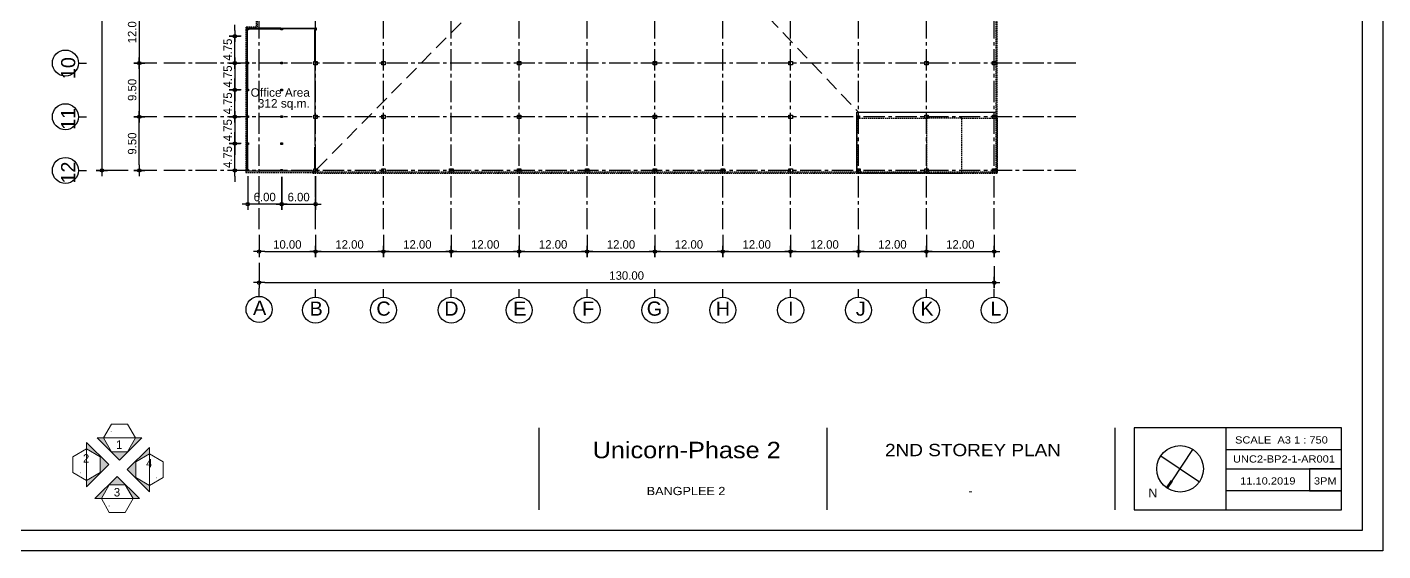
# Model space of a CAD drawing. Extents: x 692141 to 693595, y 1492301 to 1494225.
# Drawn here: x 692340.2 to 692579.9, y 1493155.4 to 1493248.1 of the extents above; entities that cross this region are included whole.
import ezdxf
from ezdxf.enums import TextEntityAlignment as Align

# ---------------------------------------------------------------- set-up
doc = ezdxf.new("R2010")
doc.units = 0
doc.header["$MEASUREMENT"] = 0
doc.linetypes.add('CENTER2', pattern=[1.125, 0.75, -0.125, 0.125, -0.125])
doc.linetypes.add('HIDDEN', pattern=[0.375, 0.25, -0.125])
for name, color, linetype in [('A-COLUMN', 3, 'Continuous'), ('A-dimension', 1, 'Continuous'), ('A-WALL', 2, 'Continuous'), ('AREA', 8, 'Continuous'), ('Arrow dim', 2, 'Continuous'), ('Arrow dim2', 1, 'Continuous'), ('det1', 2, 'Continuous'), ('Grid', 8, 'CENTER2'), ('Layer1', 1, 'Continuous'), ('Layer8', 8, 'Continuous'), ('R', 12, 'Continuous'), ('SYM', 7, 'Continuous'), ('T3', 6, 'Continuous'), ('TEX-THAI', 7, 'Continuous')]:
    doc.layers.add(name, color=color, linetype=linetype)
doc.layers.add('G-ANNO-SYMB', color=7, linetype='Continuous', lineweight=5)
doc.styles.add('ARIAL', font='arial.ttf')
doc.styles.add('Browallia New', font='Browallia New.ttf', dxfattribs={"height": 2000})
doc.styles.add('Browallia New_2', font='Browallia New.ttf', dxfattribs={"width": 0.8, "height": 900})
doc.styles.add('MASTER', font='CordiaUPC.ttf')
doc.styles.add('SU', font='micross.ttf')
doc.dimstyles.new('1000-CC', dxfattribs={"dimtxt": 1.5, "dimasz": 1, "dimexe": 1, "dimexo": 1, "dimgap": 0.5, "dimtad": 1, "dimzin": 0, "dimdsep": 46, "dimtxsty": 'MASTER', "dimblk": 'J-01', "dimcen": 0.09, "dimdle": 1, "dimclrd": 1, "dimclre": 8, "dimclrt": 3, "dimadec": 0, "dimazin": 0, "dimtfac": 1, "dimtix": 1, "dimtmove": 2, "dimatfit": 3, "dimldrblk": 'DOT', "dimfxl": 1, "dimtolj": 1, "dimtzin": 0, "dimarcsym": 0})

# ---------------------------------------------------------------- blocks, each defined once
blk = doc.blocks.new('A$C45E11594')
at = {"layer": 'R'}
blk.add_hatch(color=256, dxfattribs=at).paths.add_polyline_path([(-0.9, 6.22), (-1.39, 6.13), (-2.09, 9.94, -0.012348), (-1.6, 10.03)])
at = {"layer": 'SYM', "color": 7}
for p, q in [((-2.09, 9.95), (-1.39, 6.13)), ((-1.6, 10.04), (-0.9, 6.22)), ((-0.9, 6.22), (-1.39, 6.13))]:
    blk.add_line(p, q, dxfattribs=at)
at = {"layer": 'SYM', "color": 1}
for p, q in [((-1.14, 6.18), (1.85, -9.99)), ((9.99, 1.85), (-9.99, -1.85))]:
    blk.add_line(p, q, dxfattribs=at)
blk.add_circle((0, 0), 10.16, dxfattribs=at)
blk = doc.blocks.new('Elevation - INFRA-AR_ELEVATION MARK_BODY-503778-500_01_LEVEL 1')
at = {"layer": 'G-ANNO-SYMB'}
for p, q in [((-3.75, 6.5), (-7.5, 0)), ((3.75, 6.5), (-3.75, 6.5)), ((7.5, 0), (3.75, 6.5)), ((-7.5, 0), (7.5, 0)), ((-7.5, 0), (-3.75, -6.5)), ((3.75, -6.5), (7.5, 0)), ((-3.75, -6.5), (3.75, -6.5))]:
    blk.add_line(p, q, dxfattribs=at)
blk = doc.blocks.new('Elevation - UP-504461-500_01_LEVEL 1')
at = {"layer": 'G-ANNO-SYMB'}
blk.add_hatch(color=256, dxfattribs=at).paths.add_polyline_path([(-7.5, 0), (-10.5, 0), (0, 10.5), (10.5, 0), (7.5, 0), (3.75, 6.5), (-3.75, 6.5)], flags=0)
for p, q in [((0, 10.5), (-10.5, 0)), ((-7.5, 0), (-3.75, 6.5)), ((-3.75, 6.5), (3.75, 6.5)), ((10.5, 0), (0, 10.5)), ((3.75, 6.5), (7.5, 0)), ((-10.5, 0), (-7.5, 0)), ((7.5, 0), (10.5, 0))]:
    blk.add_line(p, q, dxfattribs=at)
blk = doc.blocks.new('J-01')
at = {"layer": 'Arrow dim'}
blk.add_circle((0, 0), 0.3, dxfattribs=at)
at = {"layer": 'Arrow dim2'}
for p, q in [((-1, 0), (1, 0)), ((0, -1), (0, 1))]:
    blk.add_line(p, q, dxfattribs=at)
blk = doc.blocks.new('*D280')
at = {"layer": 'A-dimension', "color": 8, "lineweight": -2, "transparency": 16777216}
for p, q in [((692357.57, 1493344.69), (692352.41, 1493344.69)), ((692358.02, 1493222.69), (692352.41, 1493222.69))]:
    blk.add_line(p, q, dxfattribs=at)
at = {"layer": 'A-dimension', "color": 1, "lineweight": -2, "transparency": 16777216}
blk.add_line((692353.41, 1493343.69), (692353.41, 1493223.69), dxfattribs=at)
at = {"layer": 'Defpoints', "color": 0, "transparency": 16777216}
for p in [(692358.57, 1493344.69), (692353.41, 1493222.69), (692359.02, 1493222.69)]:
    blk.add_point(p, dxfattribs=at)
at = {"layer": 'A-dimension', "color": 1, "lineweight": -2, "transparency": 16777216}
for p, rotation in [((692353.41, 1493344.69), 90), ((692353.41, 1493222.69), 270)]:
    blk.add_blockref('J-01', p, dxfattribs=dict(at, rotation=rotation))
at = {"layer": 'A-dimension', "color": 3, "transparency": 16777216, "insert": (692352.15, 1493283.69), "char_height": 1.5, "attachment_point": 5, "rotation": 90, "style": 'MASTER'}
blk.add_mtext('\\A1;122.00', dxfattribs=at)
blk = doc.blocks.new('_Dot')
at = {"color": 0, "linetype": 'ByBlock', "lineweight": -2}
blk.add_line((-0.5, 0), (-1, 0), dxfattribs=at)
at = {"color": 0, "linetype": 'ByBlock', "const_width": 0.5}
blk.add_lwpolyline([(-0.25, 0, 1), (0.25, 0, 1)], format="xyb", close=True, dxfattribs=at)
blk = doc.blocks.new('*D288')
at = {"layer": 'A-dimension', "color": 8, "lineweight": -2, "transparency": 16777216}
for p, q in [((692363.12, 1493253.69), (692359.02, 1493253.69)), ((692363.12, 1493241.69), (692359.02, 1493241.69))]:
    blk.add_line(p, q, dxfattribs=at)
at = {"layer": 'A-dimension', "color": 1, "lineweight": -2, "transparency": 16777216}
blk.add_line((692360.02, 1493252.69), (692360.02, 1493242.69), dxfattribs=at)
at = {"layer": 'Defpoints', "color": 0, "transparency": 16777216}
for p in [(692364.12, 1493253.69), (692360.02, 1493241.69), (692364.12, 1493241.69)]:
    blk.add_point(p, dxfattribs=at)
at = {"layer": 'A-dimension', "color": 1, "lineweight": -2, "transparency": 16777216}
for p, rotation in [((692360.02, 1493253.69), 90), ((692360.02, 1493241.69), 270)]:
    blk.add_blockref('J-01', p, dxfattribs=dict(at, rotation=rotation))
at = {"layer": 'A-dimension', "color": 3, "transparency": 16777216, "insert": (692358.76, 1493247.69), "char_height": 1.5, "attachment_point": 5, "rotation": 90, "style": 'MASTER'}
blk.add_mtext('\\A1;12.00', dxfattribs=at)
blk = doc.blocks.new('*D289')
at = {"layer": 'A-dimension', "color": 8, "lineweight": -2, "transparency": 16777216}
for p, q in [((692363.12, 1493241.69), (692359.02, 1493241.69)), ((692363.12, 1493232.19), (692359.02, 1493232.19))]:
    blk.add_line(p, q, dxfattribs=at)
at = {"layer": 'A-dimension', "color": 1, "lineweight": -2, "transparency": 16777216}
blk.add_line((692360.02, 1493240.69), (692360.02, 1493233.19), dxfattribs=at)
at = {"layer": 'Defpoints', "color": 0, "transparency": 16777216}
for p in [(692364.12, 1493241.69), (692360.02, 1493232.19), (692364.12, 1493232.19)]:
    blk.add_point(p, dxfattribs=at)
at = {"layer": 'A-dimension', "color": 1, "lineweight": -2, "transparency": 16777216}
for p, rotation in [((692360.02, 1493241.69), 90), ((692360.02, 1493232.19), 270)]:
    blk.add_blockref('J-01', p, dxfattribs=dict(at, rotation=rotation))
at = {"layer": 'A-dimension', "color": 3, "transparency": 16777216, "insert": (692358.76, 1493236.94), "char_height": 1.5, "attachment_point": 5, "rotation": 90, "style": 'MASTER'}
blk.add_mtext('\\A1;9.50', dxfattribs=at)
blk = doc.blocks.new('*D290')
at = {"layer": 'A-dimension', "color": 8, "lineweight": -2, "transparency": 16777216}
for p, q in [((692363.12, 1493232.19), (692359.02, 1493232.19)), ((692363.12, 1493222.69), (692359.02, 1493222.69))]:
    blk.add_line(p, q, dxfattribs=at)
at = {"layer": 'A-dimension', "color": 1, "lineweight": -2, "transparency": 16777216}
blk.add_line((692360.02, 1493223.69), (692360.02, 1493231.19), dxfattribs=at)
at = {"layer": 'Defpoints', "color": 0, "transparency": 16777216}
for p in [(692360.02, 1493232.19), (692364.12, 1493232.19), (692364.12, 1493222.69)]:
    blk.add_point(p, dxfattribs=at)
at = {"layer": 'A-dimension', "color": 1, "lineweight": -2, "transparency": 16777216}
for p, rotation in [((692360.02, 1493232.19), 90), ((692360.02, 1493222.69), 270)]:
    blk.add_blockref('J-01', p, dxfattribs=dict(at, rotation=rotation))
at = {"layer": 'A-dimension', "color": 3, "transparency": 16777216, "insert": (692358.76, 1493227.44), "char_height": 1.5, "attachment_point": 5, "rotation": 90, "style": 'MASTER'}
blk.add_mtext('\\A1;9.50', dxfattribs=at)
blk = doc.blocks.new('*D834')
at = {"layer": 'A-dimension', "color": 8, "lineweight": -2, "transparency": 16777216}
for p, q in [((692379.19, 1493221.69), (692379.19, 1493215.72)), ((692385.19, 1493221.54), (692385.19, 1493215.72))]:
    blk.add_line(p, q, dxfattribs=at)
at = {"layer": 'A-dimension', "color": 1, "lineweight": -2, "transparency": 16777216}
blk.add_line((692384.19, 1493216.72), (692380.19, 1493216.72), dxfattribs=at)
at = {"layer": 'Defpoints', "color": 0, "transparency": 16777216}
for p in [(692379.19, 1493222.69), (692385.19, 1493222.54), (692379.19, 1493216.72)]:
    blk.add_point(p, dxfattribs=at)
at = {"layer": 'A-dimension', "color": 1, "lineweight": -2, "transparency": 16777216, "rotation": 180}
blk.add_blockref('J-01', (692379.19, 1493216.72), dxfattribs=at)
at = {"layer": 'A-dimension', "color": 1, "lineweight": -2, "transparency": 16777216}
blk.add_blockref('J-01', (692385.19, 1493216.72), dxfattribs=at)
at = {"layer": 'A-dimension', "color": 3, "transparency": 16777216, "insert": (692382.19, 1493217.98), "char_height": 1.5, "attachment_point": 5, "style": 'MASTER'}
blk.add_mtext('\\A1;6.00', dxfattribs=at)
blk = doc.blocks.new('*D835')
at = {"layer": 'A-dimension', "color": 1, "lineweight": -2, "transparency": 16777216}
for p, q in [((692376.91, 1493228.44), (692376.91, 1493229.44)), ((692376.91, 1493222.69), (692376.91, 1493227.44)), ((692376.91, 1493221.69), (692376.91, 1493220.69))]:
    blk.add_line(p, q, dxfattribs=at)
at = {"layer": 'A-dimension', "color": 8, "lineweight": -2, "transparency": 16777216}
for p, q in [((692378.04, 1493227.44), (692375.91, 1493227.44)), ((692378.04, 1493222.69), (692375.91, 1493222.69))]:
    blk.add_line(p, q, dxfattribs=at)
at = {"layer": 'Defpoints', "color": 0, "transparency": 16777216}
for p in [(692376.91, 1493227.44), (692379.04, 1493227.44), (692379.04, 1493222.69)]:
    blk.add_point(p, dxfattribs=at)
at = {"layer": 'A-dimension', "color": 1, "lineweight": -2, "transparency": 16777216}
for p, rotation in [((692376.91, 1493227.44), 270), ((692376.91, 1493222.69), 90)]:
    blk.add_blockref('J-01', p, dxfattribs=dict(at, rotation=rotation))
at = {"layer": 'A-dimension', "color": 3, "transparency": 16777216, "insert": (692375.65, 1493225.06), "char_height": 1.5, "attachment_point": 5, "rotation": 90, "style": 'MASTER'}
blk.add_mtext('\\A1;4.75', dxfattribs=at)
blk = doc.blocks.new('*D836')
at = {"layer": 'A-dimension', "color": 1, "lineweight": -2, "transparency": 16777216}
for p, q in [((692376.91, 1493233.19), (692376.91, 1493234.19)), ((692376.91, 1493232.19), (692376.91, 1493227.44)), ((692376.91, 1493226.44), (692376.91, 1493225.44))]:
    blk.add_line(p, q, dxfattribs=at)
at = {"layer": 'A-dimension', "color": 8, "lineweight": -2, "transparency": 16777216}
for p, q in [((692378.04, 1493232.19), (692375.91, 1493232.19)), ((692378.04, 1493227.44), (692375.91, 1493227.44))]:
    blk.add_line(p, q, dxfattribs=at)
at = {"layer": 'Defpoints', "color": 0, "transparency": 16777216}
for p in [(692379.04, 1493232.19), (692376.91, 1493227.44), (692379.04, 1493227.44)]:
    blk.add_point(p, dxfattribs=at)
at = {"layer": 'A-dimension', "color": 1, "lineweight": -2, "transparency": 16777216}
for p, rotation in [((692376.91, 1493232.19), 270), ((692376.91, 1493227.44), 90)]:
    blk.add_blockref('J-01', p, dxfattribs=dict(at, rotation=rotation))
at = {"layer": 'A-dimension', "color": 3, "transparency": 16777216, "insert": (692375.65, 1493229.81), "char_height": 1.5, "attachment_point": 5, "rotation": 90, "style": 'MASTER'}
blk.add_mtext('\\A1;4.75', dxfattribs=at)
blk = doc.blocks.new('*D837')
at = {"layer": 'A-dimension', "color": 1, "lineweight": -2, "transparency": 16777216}
for p, q in [((692376.91, 1493237.94), (692376.91, 1493238.94)), ((692376.91, 1493232.19), (692376.91, 1493236.94)), ((692376.91, 1493231.19), (692376.91, 1493230.19))]:
    blk.add_line(p, q, dxfattribs=at)
at = {"layer": 'A-dimension', "color": 8, "lineweight": -2, "transparency": 16777216}
for p, q in [((692378.04, 1493236.94), (692375.91, 1493236.94)), ((692378.04, 1493232.19), (692375.91, 1493232.19))]:
    blk.add_line(p, q, dxfattribs=at)
at = {"layer": 'Defpoints', "color": 0, "transparency": 16777216}
for p in [(692376.91, 1493236.94), (692379.04, 1493236.94), (692379.04, 1493232.19)]:
    blk.add_point(p, dxfattribs=at)
at = {"layer": 'A-dimension', "color": 1, "lineweight": -2, "transparency": 16777216}
for p, rotation in [((692376.91, 1493236.94), 270), ((692376.91, 1493232.19), 90)]:
    blk.add_blockref('J-01', p, dxfattribs=dict(at, rotation=rotation))
at = {"layer": 'A-dimension', "color": 3, "transparency": 16777216, "insert": (692375.65, 1493234.56), "char_height": 1.5, "attachment_point": 5, "rotation": 90, "style": 'MASTER'}
blk.add_mtext('\\A1;4.75', dxfattribs=at)
blk = doc.blocks.new('*D838')
at = {"layer": 'A-dimension', "color": 1, "lineweight": -2, "transparency": 16777216}
for p, q in [((692376.91, 1493242.69), (692376.91, 1493243.69)), ((692376.91, 1493241.69), (692376.91, 1493236.94)), ((692376.91, 1493235.94), (692376.91, 1493234.94))]:
    blk.add_line(p, q, dxfattribs=at)
at = {"layer": 'A-dimension', "color": 8, "lineweight": -2, "transparency": 16777216}
for p, q in [((692378.04, 1493241.69), (692375.91, 1493241.69)), ((692378.04, 1493236.94), (692375.91, 1493236.94))]:
    blk.add_line(p, q, dxfattribs=at)
at = {"layer": 'Defpoints', "color": 0, "transparency": 16777216}
for p in [(692379.04, 1493241.69), (692376.91, 1493236.94), (692379.04, 1493236.94)]:
    blk.add_point(p, dxfattribs=at)
at = {"layer": 'A-dimension', "color": 1, "lineweight": -2, "transparency": 16777216}
for p, rotation in [((692376.91, 1493241.69), 270), ((692376.91, 1493236.94), 90)]:
    blk.add_blockref('J-01', p, dxfattribs=dict(at, rotation=rotation))
at = {"layer": 'A-dimension', "color": 3, "transparency": 16777216, "insert": (692375.65, 1493239.31), "char_height": 1.5, "attachment_point": 5, "rotation": 90, "style": 'MASTER'}
blk.add_mtext('\\A1;4.75', dxfattribs=at)
blk = doc.blocks.new('*D839')
at = {"layer": 'A-dimension', "color": 1, "lineweight": -2, "transparency": 16777216}
for p, q in [((692376.91, 1493247.44), (692376.91, 1493248.44)), ((692376.91, 1493241.69), (692376.91, 1493246.44)), ((692376.91, 1493240.69), (692376.91, 1493239.69))]:
    blk.add_line(p, q, dxfattribs=at)
at = {"layer": 'A-dimension', "color": 8, "lineweight": -2, "transparency": 16777216}
for p, q in [((692378.04, 1493246.44), (692375.91, 1493246.44)), ((692378.04, 1493241.69), (692375.91, 1493241.69))]:
    blk.add_line(p, q, dxfattribs=at)
at = {"layer": 'Defpoints', "color": 0, "transparency": 16777216}
for p in [(692376.91, 1493246.44), (692379.04, 1493246.44), (692379.04, 1493241.69)]:
    blk.add_point(p, dxfattribs=at)
at = {"layer": 'A-dimension', "color": 1, "lineweight": -2, "transparency": 16777216}
for p, rotation in [((692376.91, 1493246.44), 270), ((692376.91, 1493241.69), 90)]:
    blk.add_blockref('J-01', p, dxfattribs=dict(at, rotation=rotation))
at = {"layer": 'A-dimension', "color": 3, "transparency": 16777216, "insert": (692375.65, 1493244.06), "char_height": 1.5, "attachment_point": 5, "rotation": 90, "style": 'MASTER'}
blk.add_mtext('\\A1;4.75', dxfattribs=at)

msp = doc.modelspace()

# ---------------------------------------------------------------- linework, layer by layer
at = {"color": 8}
for p, q in [((692430.704, 1493162.642), (692430.704, 1493177.148)), ((692430.704, 1493162.642), (692430.704, 1493177.148)), ((692481.651, 1493162.642), (692481.651, 1493177.148)), ((692532.597, 1493162.642), (692532.597, 1493177.148)), ((692552.165, 1493177.148), (692552.165, 1493162.642))]:
    msp.add_line(p, q, dxfattribs=at)
for points in [[(692535.929, 1493162.642), (692572.613, 1493162.642), (692572.613, 1493177.148), (692535.929, 1493177.148)], [(692535.929, 1493177.148), (692535.929, 1493162.642)]]:
    msp.add_lwpolyline(points, dxfattribs=at)
for points in [[(692552.165, 1493169.895), (692572.613, 1493169.895), (692572.613, 1493173.263), (692552.165, 1493173.263)], [(692566.906, 1493166.01), (692572.613, 1493166.01), (692572.613, 1493169.895), (692566.906, 1493169.895)], [(692552.165, 1493162.642), (692572.613, 1493162.642), (692572.613, 1493166.01), (692552.165, 1493166.01)]]:
    msp.add_lwpolyline(points, close=True, dxfattribs=at)
at = {"layer": 'A-COLUMN'}
for points in [[(692379.039, 1493247.84), (692379.339, 1493247.84), (692379.339, 1493247.54), (692379.039, 1493247.54)], [(692385.039, 1493247.84), (692385.339, 1493247.84), (692385.339, 1493247.54), (692385.039, 1493247.54)], [(692391.039, 1493247.54), (692391.339, 1493247.54), (692391.339, 1493247.84), (692391.039, 1493247.84)], [(692379.039, 1493241.84), (692379.339, 1493241.84), (692379.339, 1493241.54), (692379.039, 1493241.54)], [(692385.039, 1493241.84), (692385.339, 1493241.84), (692385.339, 1493241.54), (692385.039, 1493241.54)], [(692390.889, 1493241.99), (692391.489, 1493241.99), (692391.489, 1493241.39), (692390.889, 1493241.39)], [(692402.889, 1493241.99), (692403.489, 1493241.99), (692403.489, 1493241.39), (692402.889, 1493241.39)], [(692426.889, 1493241.99), (692427.489, 1493241.99), (692427.489, 1493241.39), (692426.889, 1493241.39)], [(692450.889, 1493241.99), (692451.489, 1493241.99), (692451.489, 1493241.39), (692450.889, 1493241.39)], [(692474.889, 1493241.99), (692475.489, 1493241.99), (692475.489, 1493241.39), (692474.889, 1493241.39)], [(692498.889, 1493241.99), (692499.489, 1493241.99), (692499.489, 1493241.39), (692498.889, 1493241.39)], [(692510.889, 1493241.99), (692511.489, 1493241.99), (692511.489, 1493241.39), (692510.889, 1493241.39)], [(692379.039, 1493237.09), (692379.339, 1493237.09), (692379.339, 1493236.79), (692379.039, 1493236.79)], [(692385.039, 1493237.09), (692385.339, 1493237.09), (692385.339, 1493236.79), (692385.039, 1493236.79)], [(692379.039, 1493232.34), (692379.339, 1493232.34), (692379.339, 1493232.04), (692379.039, 1493232.04)], [(692385.039, 1493232.34), (692385.339, 1493232.34), (692385.339, 1493232.04), (692385.039, 1493232.04)], [(692390.889, 1493232.49), (692391.489, 1493232.49), (692391.489, 1493231.89), (692390.889, 1493231.89)], [(692402.889, 1493232.49), (692403.489, 1493232.49), (692403.489, 1493231.89), (692402.889, 1493231.89)], [(692426.889, 1493232.49), (692427.489, 1493232.49), (692427.489, 1493231.89), (692426.889, 1493231.89)], [(692450.889, 1493232.49), (692451.489, 1493232.49), (692451.489, 1493231.89), (692450.889, 1493231.89)], [(692474.889, 1493232.49), (692475.489, 1493232.49), (692475.489, 1493231.89), (692474.889, 1493231.89)], [(692487.039, 1493232.34), (692487.339, 1493232.34), (692487.339, 1493232.04), (692487.039, 1493232.04)], [(692498.889, 1493232.49), (692499.489, 1493232.49), (692499.489, 1493231.89), (692498.889, 1493231.89)], [(692510.889, 1493232.49), (692511.489, 1493232.49), (692511.489, 1493231.89), (692510.889, 1493231.89)], [(692379.039, 1493227.59), (692379.339, 1493227.59), (692379.339, 1493227.29), (692379.039, 1493227.29)], [(692385.039, 1493227.59), (692385.339, 1493227.59), (692385.339, 1493227.29), (692385.039, 1493227.29)], [(692379.039, 1493222.84), (692379.339, 1493222.84), (692379.339, 1493222.54), (692379.039, 1493222.54)], [(692379.039, 1493222.84), (692379.339, 1493222.84), (692379.339, 1493222.54), (692379.039, 1493222.54)], [(692385.039, 1493222.84), (692385.339, 1493222.84), (692385.339, 1493222.54), (692385.039, 1493222.54)], [(692385.039, 1493222.84), (692385.339, 1493222.84), (692385.339, 1493222.54), (692385.039, 1493222.54)], [(692390.889, 1493222.99), (692391.489, 1493222.99), (692391.489, 1493222.39), (692390.889, 1493222.39)], [(692402.889, 1493222.99), (692403.489, 1493222.99), (692403.489, 1493222.39), (692402.889, 1493222.39)], [(692414.889, 1493222.99), (692415.489, 1493222.99), (692415.489, 1493222.39), (692414.889, 1493222.39)], [(692426.889, 1493222.99), (692427.489, 1493222.99), (692427.489, 1493222.39), (692426.889, 1493222.39)], [(692438.889, 1493222.99), (692439.489, 1493222.99), (692439.489, 1493222.39), (692438.889, 1493222.39)], [(692450.889, 1493222.99), (692451.489, 1493222.99), (692451.489, 1493222.39), (692450.889, 1493222.39)], [(692462.889, 1493222.99), (692463.489, 1493222.99), (692463.489, 1493222.39), (692462.889, 1493222.39)], [(692474.889, 1493222.99), (692475.489, 1493222.99), (692475.489, 1493222.39), (692474.889, 1493222.39)], [(692486.889, 1493222.99), (692487.489, 1493222.99), (692487.489, 1493222.39), (692486.889, 1493222.39)], [(692498.889, 1493222.99), (692499.489, 1493222.99), (692499.489, 1493222.39), (692498.889, 1493222.39)], [(692510.889, 1493222.99), (692511.489, 1493222.99), (692511.489, 1493222.39), (692510.889, 1493222.39)]]:
    msp.add_lwpolyline(points, close=True, dxfattribs=at)
at = {"layer": 'A-WALL'}
for points in [[(692385.039, 1493247.84), (692379.339, 1493247.84), (692379.339, 1493247.74), (692385.039, 1493247.74)], [(692385.339, 1493247.84), (692391.039, 1493247.84), (692391.039, 1493247.74), (692385.339, 1493247.74)], [(692379.039, 1493247.54), (692379.039, 1493241.84), (692379.139, 1493241.84), (692379.139, 1493247.54)], [(692391.039, 1493241.99), (692391.039, 1493247.54), (692391.139, 1493247.54), (692391.139, 1493241.99)], [(692379.039, 1493237.09), (692379.039, 1493241.54), (692379.139, 1493241.54), (692379.139, 1493237.09)], [(692391.039, 1493241.39), (692391.039, 1493232.49), (692391.139, 1493232.49), (692391.139, 1493241.39)], [(692379.039, 1493236.79), (692379.039, 1493232.34), (692379.139, 1493232.34), (692379.139, 1493236.79)], [(692379.039, 1493232.04), (692379.039, 1493227.59), (692379.139, 1493227.59), (692379.139, 1493232.04)], [(692391.039, 1493231.89), (692391.039, 1493227.09), (692391.139, 1493227.09), (692391.139, 1493231.89)], [(692379.039, 1493222.84), (692379.039, 1493227.29), (692379.139, 1493227.29), (692379.139, 1493222.84)], [(692391.039, 1493222.99), (692391.039, 1493226.79), (692391.139, 1493226.79), (692391.139, 1493222.99)], [(692379.339, 1493222.64), (692385.039, 1493222.64), (692385.039, 1493222.54), (692379.339, 1493222.54)], [(692385.339, 1493222.64), (692390.889, 1493222.64), (692390.889, 1493222.54), (692385.339, 1493222.54)]]:
    msp.add_lwpolyline(points, close=True, dxfattribs=at)
msp.add_lwpolyline([(692486.889, 1493222.99), (692486.889, 1493232.99), (692511.389, 1493232.99)], dxfattribs=at)
at = {"layer": 'AREA', "linetype": 'HIDDEN'}
for points in [[(692486.939, 1493222.19), (692486.939, 1493231.94), (692499.189, 1493231.94), (692499.189, 1493222.19)], [(692499.189, 1493231.94), (692499.189, 1493222.19), (692505.439, 1493222.19), (692505.439, 1493231.94)], [(692505.439, 1493222.19), (692505.439, 1493231.94), (692511.689, 1493231.94), (692511.689, 1493222.19)]]:
    msp.add_lwpolyline(points, close=True, dxfattribs=at)
at = {"layer": 'det1', "color": 9}
msp.add_lwpolyline([(692272.129, 1493371.274), (692579.909, 1493371.274), (692579.909, 1493155.373), (692272.129, 1493155.373)], close=True, dxfattribs=at)
at = {"layer": 'det1', "color": 8}
msp.add_lwpolyline([(692576.275, 1493159.007), (692275.764, 1493159.007), (692275.764, 1493367.64), (692576.275, 1493367.64)], close=True, dxfattribs=at)
at = {"layer": 'Grid', "ltscale": 5}
for points in [[(692381.189, 1493212.273), (692381.189, 1493359.356)], [(692391.189, 1493212.273), (692391.189, 1493359.356)], [(692403.189, 1493212.273), (692403.189, 1493359.356)], [(692415.189, 1493212.273), (692415.189, 1493359.356)], [(692427.189, 1493212.273), (692427.189, 1493359.356)], [(692439.189, 1493212.273), (692439.189, 1493359.356)], [(692451.189, 1493212.273), (692451.189, 1493359.356)], [(692463.189, 1493212.273), (692463.189, 1493359.356)], [(692475.189, 1493212.273), (692475.189, 1493359.356)], [(692487.189, 1493212.273), (692487.189, 1493359.356)], [(692499.189, 1493212.273), (692499.189, 1493359.356)], [(692511.189, 1493212.273), (692511.189, 1493359.356)], [(692525.6, 1493241.69), (692364.118, 1493241.69)], [(692525.6, 1493232.19), (692364.118, 1493232.19)], [(692525.6, 1493222.69), (692364.118, 1493222.69)]]:
    msp.add_lwpolyline(points, dxfattribs=at)
at = {"layer": 'Layer1', "linetype": 'HIDDEN'}
for points in [[(692380.889, 1493248.09), (692380.889, 1493344.99), (692511.489, 1493344.99), (692511.489, 1493222.39), (692390.889, 1493222.39), (692390.889, 1493222.54), (692390.689, 1493222.54), (692390.689, 1493222.19), (692511.689, 1493222.19), (692511.689, 1493345.19), (692380.689, 1493345.19), (692380.689, 1493248.09)], [(692380.689, 1493247.84), (692380.689, 1493248.04), (692378.839, 1493248.04), (692378.839, 1493222.34), (692390.689, 1493222.34)]]:
    msp.add_lwpolyline(points, dxfattribs=at)
at = {"layer": 'Layer1'}
for points in [[(692349.249, 1493241.69), (692350.676, 1493241.69)], [(692349.249, 1493232.19), (692350.676, 1493232.19)], [(692349.249, 1493222.69), (692350.676, 1493222.69)], [(692381.189, 1493200.41), (692381.189, 1493201.837)], [(692391.189, 1493200.275), (692391.189, 1493201.702)], [(692403.189, 1493200.275), (692403.189, 1493201.702)], [(692415.189, 1493200.275), (692415.189, 1493201.702)], [(692427.189, 1493200.275), (692427.189, 1493201.702)], [(692439.189, 1493200.275), (692439.189, 1493201.702)], [(692451.189, 1493200.275), (692451.189, 1493201.702)], [(692463.189, 1493200.275), (692463.189, 1493201.702)], [(692475.189, 1493200.275), (692475.189, 1493201.702)], [(692487.189, 1493200.275), (692487.189, 1493201.702)], [(692499.189, 1493200.275), (692499.189, 1493201.702)], [(692511.189, 1493200.275), (692511.189, 1493201.702)]]:
    msp.add_lwpolyline(points, dxfattribs=at)
for centre in [(692346.945, 1493241.69), (692346.945, 1493232.19), (692346.945, 1493222.69), (692381.189, 1493198.107), (692391.189, 1493197.972), (692403.189, 1493197.972), (692415.189, 1493197.972), (692427.189, 1493197.972), (692439.189, 1493197.972), (692451.189, 1493197.972), (692463.189, 1493197.972), (692475.189, 1493197.972), (692487.189, 1493197.972), (692499.189, 1493197.972), (692511.189, 1493197.972)]:
    msp.add_circle(centre, 2.303, dxfattribs=at)
at = {"layer": 'Layer8', "linetype": 'HIDDEN', "ltscale": 10}
for points in [[(692380.889, 1493344.99), (692487.189, 1493232.99)], [(692391.489, 1493222.99), (692510.889, 1493344.39)]]:
    msp.add_lwpolyline(points, dxfattribs=at)

# ---------------------------------------------------------------- block references
at = {"layer": 'G-ANNO-SYMB', "xscale": 0.3749999999999996, "yscale": 0.3749999999999996, "zscale": 0.3749999999999996}
for name, p, rotation in [('Elevation - INFRA-AR_ELEVATION MARK_BODY-503778-500_01_LEVEL 1', (692356.503, 1493175.366), 179.9999999999999), ('Elevation - INFRA-AR_ELEVATION MARK_BODY-503778-500_01_LEVEL 1', (692350.682, 1493170.631), 269.9999999999995), ('Elevation - UP-504461-500_01_LEVEL 1', (692350.682, 1493170.631), 269.9999999999992), ('Elevation - UP-504461-500_01_LEVEL 1', (692356.503, 1493175.366), 179.9999999999999), ('Elevation - UP-504461-500_01_LEVEL 1', (692361.811, 1493169.752), 89.99999999999993), ('Elevation - INFRA-AR_ELEVATION MARK_BODY-503778-500_01_LEVEL 1', (692361.811, 1493169.752), 89.99999999999993)]:
    msp.add_blockref(name, p, dxfattribs=dict(at, rotation=rotation))
for name in ['Elevation - UP-504461-500_01_LEVEL 1', 'Elevation - INFRA-AR_ELEVATION MARK_BODY-503778-500_01_LEVEL 1']:
    msp.add_blockref(name, (692356.118, 1493164.62), dxfattribs=at)
at = {"layer": 'SYM', "xscale": 0.4048876822172431, "yscale": 0.4048876822172431, "zscale": 0.4048876822172431, "rotation": 135.7464097540513}
msp.add_blockref('A$C45E11594', (692544.047, 1493169.895), dxfattribs=at)

# ---------------------------------------------------------------- texts
at = {"color": 3, "style": 'SU'}
msp.add_text('N', height=1.565, dxfattribs=at).set_placement((692539.246, 1493164.834, -0.022), align=Align.CENTER)
at = {"layer": 'G-ANNO-SYMB', "attachment_point": 1}
for s, insert, char_height, width, style in [('-', (692354.917, 1493176.904), 0.675, 3.82405, 'Browallia New_2'), ('1', (692355.895, 1493174.919), 1.5, 1.44304, 'Browallia New'), ('2', (692350.05, 1493172.491), 1.5, 1.44304, 'Browallia New'), ('4', (692361.215, 1493171.65), 1.5, 1.44304, 'Browallia New'), ('3', (692355.511, 1493166.503), 1.5, 1.05332, 'Browallia New'), ('-', (692354.53, 1493163.739), 0.675, 3.82405, 'Browallia New_2')]:
    msp.add_mtext(s, dxfattribs=dict(at, insert=insert, char_height=char_height, width=width, style=style))
at = {"layer": 'G-ANNO-SYMB', "char_height": 0.675, "width": 3.82405, "attachment_point": 1, "rotation": 90, "style": 'Browallia New_2'}
for insert in [(692349.144, 1493169.044), (692362.691, 1493168.164)]:
    msp.add_mtext('-', dxfattribs=dict(at, insert=insert))
at = {"layer": 'T3', "linetype": 'Continuous', "lineweight": 0, "style": 'ARIAL'}
for s, p in [('10', (692347.438, 1493242.739)), ('11', (692347.438, 1493233.757)), ('12', (692347.438, 1493224.257))]:
    msp.add_text(s, height=2.5, rotation=90, dxfattribs=at).set_placement(p, align=Align.MIDDLE_RIGHT)
for s, height, p in [('Office Area', 1.5, (692390.18, 1493236.48)), ('312 sq.m.', 1.5, (692390.163, 1493234.562)), ('A', 2.5, (692382.46, 1493198.377)), ('B', 2.5, (692392.46, 1493198.242)), ('C', 2.5, (692404.46, 1493198.242)), ('D', 2.5, (692416.46, 1493198.242)), ('E', 2.5, (692428.46, 1493198.242)), ('F', 2.5, (692440.46, 1493198.242)), ('G', 2.5, (692452.46, 1493198.242)), ('H', 2.5, (692464.46, 1493198.242)), ('I', 2.5, (692475.695, 1493198.242)), ('J', 2.5, (692488.46, 1493198.242)), ('K', 2.5, (692500.46, 1493198.242)), ('L', 2.5, (692512.46, 1493198.242))]:
    msp.add_text(s, height=height, dxfattribs=at).set_placement(p, align=Align.MIDDLE_RIGHT)
at = {"layer": 'TEX-THAI', "style": 'ARIAL', "width": 1.1}
for s, height, p in [('Unicorn-Phase 2', 2.90777, (692456.802, 1493173.221)), ('2ND STOREY PLAN', 2.18083, (692507.428, 1493173.221)), ('SCALE  A3 1 : 750', 1.27215, (692561.969, 1493175.005)), ('UNC2-BP2-1-AR001', 1.27215, (692562.42, 1493171.637)), ('BANGPLEE 2', 1.4539, (692456.689, 1493165.969)), ('11.10.2019', 1.2721, (692559.562, 1493167.752)), ('3PM', 1.2721, (692569.722, 1493167.752)), ('-', 1.454, (692507.007, 1493165.969))]:
    msp.add_text(s, height=height, dxfattribs=at).set_placement(p, align=Align.MIDDLE_CENTER)

# ---------------------------------------------------------------- dimensions: what is measured, and where the dimension line sits
at = {"layer": 'A-dimension'}
for base, p1, p2, angle, picture, middle in [((692353.412, 1493222.69), (692358.572, 1493344.69), (692359.018, 1493222.69), 90, '*D280', (692352.15, 1493283.69)), ((692360.018, 1493241.69), (692364.118, 1493253.69), (692364.118, 1493241.69), 90, '*D288', (692358.755, 1493247.69)), ((692376.908, 1493246.44), (692379.039, 1493241.69), (692379.039, 1493246.44), 90, '*D839', (692375.645, 1493244.065)), ((692376.908, 1493236.94), (692379.039, 1493241.69), (692379.039, 1493236.94), 270, '*D838', (692375.645, 1493239.315)), ((692360.018, 1493232.19), (692364.118, 1493241.69), (692364.118, 1493232.19), 90, '*D289', (692358.755, 1493236.94)), ((692376.908, 1493236.94), (692379.039, 1493232.19), (692379.039, 1493236.94), 90, '*D837', (692375.645, 1493234.565)), ((692376.908, 1493227.44), (692379.039, 1493232.19), (692379.039, 1493227.44), 270, '*D836', (692375.645, 1493229.815)), ((692360.018, 1493232.19), (692364.118, 1493222.69), (692364.118, 1493232.19), 270, '*D290', (692358.755, 1493227.44)), ((692376.908, 1493227.44), (692379.039, 1493222.69), (692379.039, 1493227.44), 90, '*D835', (692375.645, 1493225.065)), ((692379.189, 1493216.721), (692385.189, 1493222.54), (692379.189, 1493222.69), 180, '*D834', (692382.189, 1493217.984))]:
    dim = msp.add_linear_dim(base=base, p1=p1, p2=p2, angle=angle, dimstyle='1000-CC', dxfattribs=at)
    dim.commit()
    dim.dimension.update_dxf_attribs({"geometry": picture, "text_midpoint": middle})
for base, p1, p2 in [((692391.189, 1493216.721), (692385.189, 1493222.54), (692391.189, 1493222.69)), ((692391.189, 1493208.336), (692381.189, 1493212.273), (692391.189, 1493212.273)), ((692403.189, 1493208.336), (692391.189, 1493212.273), (692403.189, 1493212.273)), ((692415.189, 1493208.336), (692403.189, 1493212.273), (692415.189, 1493212.273)), ((692427.189, 1493208.336), (692415.189, 1493212.273), (692427.189, 1493212.273)), ((692439.189, 1493208.336), (692427.189, 1493212.273), (692439.189, 1493212.273)), ((692451.189, 1493208.336), (692439.189, 1493212.273), (692451.189, 1493212.273)), ((692463.189, 1493208.336), (692451.189, 1493212.273), (692463.189, 1493212.273)), ((692475.189, 1493208.336), (692463.189, 1493212.273), (692475.189, 1493212.273)), ((692487.189, 1493208.336), (692475.189, 1493212.273), (692487.189, 1493212.273)), ((692499.189, 1493208.336), (692487.189, 1493212.273), (692499.189, 1493212.273)), ((692511.189, 1493208.336), (692499.189, 1493212.273), (692511.189, 1493212.273)), ((692511.189, 1493202.837), (692381.189, 1493207.336), (692511.189, 1493206.775))]:
    msp.add_linear_dim(base=base, p1=p1, p2=p2, dimstyle='1000-CC', dxfattribs=at).render()

doc.saveas('drawing.dxf')
